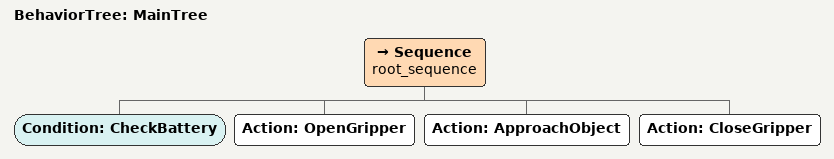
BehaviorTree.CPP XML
<root BTCPP_format="4">
    <BehaviorTree ID="MainTree">
        <Sequence name="root_sequence">
            <Condition ID="CheckBattery"/>
            <Action ID="OpenGripper"/>
            <Action ID="ApproachObject"/>
            <Action ID="CloseGripper"/>
        </Sequence>
    </BehaviorTree>
</root>
